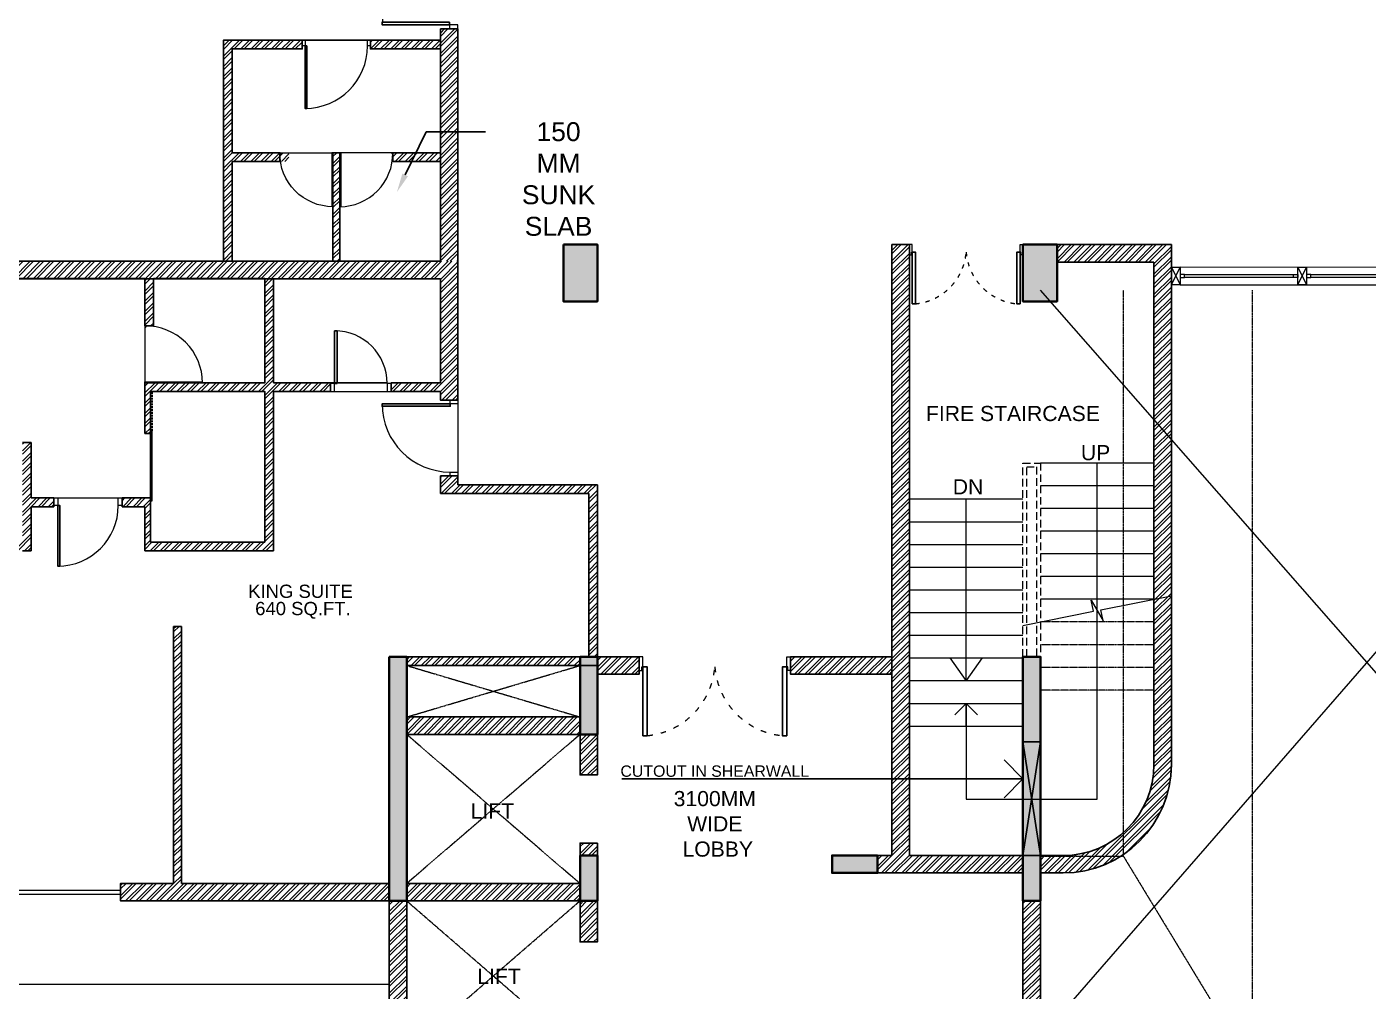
# Model space of a CAD drawing. Header units: millimetres. Extents: x 149548 to 2069915, y -1587483 to -1219800.
# Drawn here: x 1728651 to 1746368, y -1385203 to -1372463 of the extents above; entities that cross this region are included whole.
import ezdxf
from ezdxf import colors
from ezdxf.entities.mleader import LeaderData, LeaderLine
from ezdxf.math import Vec2, Vec3

# ---------------------------------------------------------------- set-up
doc = ezdxf.new("R2010")
doc.units = ezdxf.units.MM
doc.header["$MEASUREMENT"] = 0
for name, pattern in [('ACAD_ISO02W100', [15, 12, -3]), ('ACAD_ISO03W100', [30, 12, -18]), ('DASHED', [0.75, 0.5, -0.25]), ('HIDDEN', [0.375, 0.25, -0.125])]:
    doc.linetypes.add(name, pattern=pattern)
for name, color, linetype, lineweight in [('BRICK WALL_MOFA', 8, 'Continuous', 30), ('CONCRETE_MOFA', 230, 'Continuous', 40), ('DIMENSION_MOFA', 62, 'HIDDEN', 15), ('DOOR FRAME_MOFA', 42, 'Continuous', 15), ('DOOR SWING_MOFA', 49, 'ACAD_ISO03W100', 5), ('ELEV_09_MOFA', 37, 'Continuous', 9), ('ELEV_15_MOFA', 31, 'Continuous', 15), ('GLASS_MOFA', 4, 'Continuous', 5), ('NEW BLOCK WORK', 126, 'Continuous', 30), ('OVERHEAD LINES_MOFA', 252, 'ACAD_ISO02W100', 9), ('STAIRS_MOFA', 1, 'Continuous', 13), ('TEXT_MOFA', 222, 'Continuous', 18)]:
    doc.layers.add(name, color=color, linetype=linetype, lineweight=lineweight)
doc.layers.add('DOOR  MOFA', color=7, linetype='Continuous')
doc.layers.add('DOOR_MOFA', color=7, linetype='Continuous')
doc.layers.add('HATCH LIGHT_MOFA', color=7, linetype='Continuous', true_color=0xadadad)
doc.layers.add('HATCH SOLID_MOFA', color=7, linetype='Continuous', lineweight=5, true_color=0x9c9c9c)
doc.layers.add('HATCH_LIGHT_MOFA', color=7, linetype='Continuous', lineweight=5, true_color=0x5b5b5b)
doc.layers.add('WINDOW FRAME_MOFA', color=19, linetype='Continuous', lineweight=15, transparency=0.4)
doc.styles.add('1-100', font='arial.ttf', dxfattribs={"height": 400})
doc.styles.get("Standard").update_dxf_attribs({"font": 'arial.ttf'})
doc.dimstyles.new('DIM 1-100 1', dxfattribs={"dimtxt": 200, "dimasz": 100, "dimexe": 50, "dimexo": 50, "dimgap": 50, "dimtad": 1, "dimdec": 1, "dimrnd": 5, "dimzin": 0, "dimdsep": 46, "dimtxsty": 'Standard', "dimblk": 'ARCHTICK', "dimcen": 100, "dimdle": 100, "dimclrd": 256, "dimclre": 256, "dimclrt": 256, "dimadec": 0, "dimazin": 0, "dimtfac": 1, "dimtdec": 1, "dimtix": 1, "dimtofl": 0, "dimtmove": 1, "dimatfit": 3, "dimldrblk": 'OPEN90', "dimfxl": 1, "dimtolj": 1, "dimtzin": 0, "dimlwd": -1, "dimlwe": -1, "dimarcsym": 0})
doc.dimstyles.new('DIM 1-75', dxfattribs={"dimtxt": 150, "dimasz": 75, "dimexe": 100, "dimexo": 50, "dimgap": 25, "dimtad": 1, "dimdec": 0, "dimrnd": 5, "dimzin": 0, "dimdsep": 46, "dimtxsty": 'Standard', "dimblk": 'ARCHTICK', "dimblk1": 'OBLIQUE', "dimblk2": 'OBLIQUE', "dimcen": 0.09, "dimdle": 100, "dimclrd": 256, "dimclre": 256, "dimclrt": 256, "dimadec": 0, "dimazin": 0, "dimtfac": 1, "dimtdec": 3, "dimtix": 1, "dimtofl": 0, "dimtmove": 1, "dimatfit": 3, "dimldrblk": 'OPEN90', "dimfxl": 1, "dimtolj": 1, "dimtzin": 0, "dimlwd": -1, "dimlwe": -1, "dimarcsym": 0})
pattern_1 = [(45, (809291.075, -352668.9), (-67.351921, 67.351921), []), (45, (809335.98, -352668.9), (-67.351921, 67.351921), [])]
pattern_2 = [(45, (2077931.49, -1366866.46), (-67.35192, 67.35192), []), (45, (2077976.39, -1366866.46), (-67.35192, 67.35192), [])]
pattern_3 = [(45, (1740078.05, -1376495.465), (-67.3519, 67.3519), []), (45, (1740122.95, -1376495.465), (-67.3519, 67.3519), [])]

# ---------------------------------------------------------------- blocks, each defined once
blk = doc.blocks.new('zw$E70C-flat-2')
at = {"layer": 'HATCH_LIGHT_MOFA', "transparency": 33554687}
h = blk.add_hatch(color=256, dxfattribs=at)
h.dxf.hatch_style = 1
h.paths.add_polyline_path([(15070, -20625), (15520, -20625), (15520, -19875), (15070, -19875)])
h.paths.add_polyline_path([(15070, -8200), (15070, -8950), (15300, -8950), (15300, -8430), (15520, -8430), (15520, -8200)])
h.paths.add_polyline_path([(41740, -8200), (41740, -8950), (41970, -8950), (41970, -8430), (42190, -8430), (42190, -8200)])
h.paths.add_polyline_path([(33080, -8200), (33080, -8950), (32850, -8950), (32850, -8430), (32630, -8430), (32630, -8200)])
h.paths.add_polyline_path([(23960, -8200), (23960, -8950), (24190, -8950), (24190, -8430), (24410, -8430), (24410, -8200)])
h.paths.add_polyline_path([(33080, -26560), (33080, -25810), (32850, -25810), (32850, -26330), (32630, -26330), (32630, -26560)])
h.paths.add_polyline_path([(41740, -26560), (41740, -25810), (41970, -25810), (41970, -26330), (42190, -26330), (42190, -26560)])
h.paths.add_polyline_path([(23960, -26560), (23960, -25810), (24190, -25810), (24190, -26330), (24410, -26330), (24410, -26560)])
h.paths.add_polyline_path([(32850, -19875), (33080, -19875), (33080, -20625), (32850, -20625)])
h.paths.add_polyline_path([(41740, -19875), (41970, -19875), (41970, -20625), (41740, -20625)])
h.paths.add_polyline_path([(23960, -19875), (24190, -19875), (24190, -20625), (23960, -20625)])
h.paths.add_polyline_path([(41740, -14590), (41970, -14590), (41970, -15340), (41740, -15340)])
h.paths.add_polyline_path([(23960, -14590), (24190, -14590), (24190, -15340), (23960, -15340)])
h.paths.add_polyline_path([(32850, -14590), (33080, -14590), (33080, -15340), (32850, -15340)])
h = blk.add_hatch(color=256, dxfattribs=at)
h.dxf.hatch_style = 1
h.paths.add_polyline_path([(9000, -20625), (9450, -20625), (9450, -19875), (9000, -19875)])
h = blk.add_hatch(color=256, dxfattribs=at)
h.dxf.hatch_style = 1
h.paths.add_polyline_path([(6700, -25320), (6700, -28545), (6930, -28545), (6930, -25320)])
h = blk.add_hatch(color=256, dxfattribs=at)
h.dxf.hatch_style = 1
h.paths.add_polyline_path([(9220, -26345), (9450, -26345), (9450, -25320), (9220, -25320)])
h = blk.add_hatch(color=256, dxfattribs=at)
h.dxf.hatch_style = 1
h.paths.add_polyline_path([(15070, -25320), (15070, -28545), (15300, -28545), (15300, -25320)])
h = blk.add_hatch(color=256, dxfattribs=at)
h.dxf.hatch_style = 1
h.paths.add_polyline_path([(9220, -28545), (9450, -28545), (9450, -27945), (9220, -27945)])
h = blk.add_hatch(color=256, dxfattribs=at)
h.dxf.hatch_style = 1
h.paths.add_polyline_path([(12550, -27945), (12550, -28175), (13150, -28175), (13150, -27945)])
at = {"layer": 'CONCRETE_MOFA'}
for points in [[(9000, -19875), (9450, -19875), (9450, -20625), (9000, -20625), (9000, -19875)], [(15070, -19875), (15520, -19875), (15520, -20625), (15070, -20625), (15070, -19875)], [(6700, -25320), (6930, -25320), (6930, -28545), (6700, -28545), (6700, -25320)], [(9220, -25320), (9450, -25320), (9450, -26345), (9220, -26345), (9220, -25320)], [(15070, -25320), (15300, -25320), (15300, -28545), (15070, -28545), (15070, -25320)], [(9220, -27945), (9450, -27945), (9450, -28545), (9220, -28545), (9220, -27945)], [(13150, -27945), (13150, -28175), (12550, -28175), (12550, -27945), (13150, -27945)]]:
    blk.add_lwpolyline(points, dxfattribs=at)
blk = doc.blocks.new('gsoor')
at = {"layer": 'GLASS_MOFA'}
h = blk.add_hatch(color=256, dxfattribs=at)
h.dxf.hatch_style = 1
h.paths.add_polyline_path([(31700, 10299, 0.004445), (31688, 10299), (31688, 10287), (31700, 10287)])
h.paths.add_polyline_path([(31688, 9636), (31688, 9624), (31700, 9624), (31700, 9636)])
for p, q in [((31688, 10299), (31688, 9624)), ((31688, 10299), (31700, 10299)), ((31688, 10287), (31700, 10287)), ((31700, 10299), (31700, 10287)), ((31688, 9636), (31700, 9636)), ((31700, 9636), (32375, 9636)), ((31700, 9636), (31700, 9624)), ((31700, 9624), (32375, 9624))]:
    blk.add_line(p, q, dxfattribs=at)
blk.add_lwpolyline([(31688, 9636), (31700, 9636), (31700, 9624), (31688, 9624)], close=True, dxfattribs=at)
blk.add_arc((31700, 9624), 675, 0, 91.0186, dxfattribs=at)
blk = doc.blocks.new('ddr')
at = {"layer": 'DOOR FRAME_MOFA'}
for points in [[(373022, -188048), (373022, -187998), (372922, -187998), (372922, -188048)], [(373022, -188898), (373022, -188848), (372922, -188848), (372922, -188898)]]:
    blk.add_lwpolyline(points, close=True, dxfattribs=at)
at = {"layer": 'DOOR SWING_MOFA', "linetype": 'Continuous'}
blk.add_arc((372922, -188848), 800, 90, 180, dxfattribs=at)
at = {"layer": 'DOOR_MOFA'}
blk.add_lwpolyline([(372922, -188848), (372922, -188818), (372122, -188818), (372122, -188848)], close=True, dxfattribs=at)
blk = doc.blocks.new('DDRT')
at = {"layer": 'DOOR FRAME_MOFA'}
for points in [[(244199, -187367), (244149, -187367), (244149, -187267), (244199, -187267)], [(245349, -187367), (245299, -187367), (245299, -187267), (245349, -187267)]]:
    blk.add_lwpolyline(points, close=True, dxfattribs=at)
at = {"layer": 'DOOR SWING_MOFA', "linetype": 'Continuous'}
blk.add_arc((245299, -187267), 1100, 90, 180, dxfattribs=at)
at = {"layer": 'DOOR_MOFA'}
blk.add_lwpolyline([(245299, -187267), (245269, -187267), (245269, -186167), (245299, -186167)], close=True, dxfattribs=at)
blk = doc.blocks.new('_ArchTick')
at = {"color": 0, "linetype": 'ByBlock', "const_width": 0.15}
blk.add_lwpolyline([(-0.5, -0.5), (0.5, 0.5)], dxfattribs=at)
blk = doc.blocks.new('_Oblique')
at = {"color": 0, "linetype": 'ByBlock', "lineweight": -2}
blk.add_line((-0.5, -0.5), (0.5, 0.5), dxfattribs=at)
blk = doc.blocks.new('_Open90')
at = {"color": 0, "linetype": 'ByBlock', "lineweight": -2}
for p, q in [((-0.5, 0.5), (0, 0)), ((0, 0), (-1, 0)), ((0, 0), (-0.5, -0.5))]:
    blk.add_line(p, q, dxfattribs=at)
blk = doc.blocks.new('WINDOW CENTRAL AXIS')
at = {"layer": 'WINDOW FRAME_MOFA'}
for p, q in [((1240128, -1741480), (1240243, -1741250)), ((1240128, -1741250), (1240243, -1741480)), ((1241800, -1741480), (1241915, -1741250)), ((1241800, -1741250), (1241915, -1741480)), ((1243471, -1741480), (1243586, -1741250)), ((1243471, -1741250), (1243586, -1741480)), ((1245258, -1741481), (1245143, -1741251)), ((1245258, -1741251), (1245143, -1741481))]:
    blk.add_line(p, q, dxfattribs=at)
for points in [[(1240128, -1741480), (1240128, -1741250), (1240243, -1741250), (1240243, -1741480)], [(1240243, -1741480), (1245258, -1741481), (1245258, -1741251), (1240243, -1741250)], [(1241800, -1741480), (1241800, -1741250), (1241915, -1741250), (1241915, -1741480)], [(1245258, -1741481), (1245258, -1741251), (1245143, -1741251), (1245143, -1741481)], [(1240300, -1741345), (1240243, -1741345), (1240243, -1741386), (1240300, -1741386)], [(1241742, -1741345), (1241800, -1741345), (1241800, -1741386), (1241742, -1741386)], [(1241972, -1741345), (1241915, -1741345), (1241915, -1741386), (1241972, -1741386)], [(1243414, -1741345), (1243471, -1741345), (1243471, -1741386), (1243414, -1741386)], [(1243644, -1741345), (1243586, -1741345), (1243586, -1741386), (1243644, -1741386)], [(1245085, -1741345), (1245143, -1741345), (1245143, -1741386), (1245085, -1741386)]]:
    blk.add_lwpolyline(points, close=True, dxfattribs=at)
at = {"layer": 'WINDOW FRAME_MOFA', "elevation": 0}
blk.add_lwpolyline([(1243471, -1741480), (1243471, -1741250), (1243586, -1741250), (1243586, -1741480)], close=True, dxfattribs=at)
at = {"layer": 'WINDOW FRAME_MOFA'}
for points in [[(1240300, -1741345), (1241742, -1741345)], [(1241742, -1741386), (1240300, -1741386)], [(1241972, -1741345), (1243414, -1741345)], [(1243414, -1741386), (1241972, -1741386)], [(1243644, -1741345), (1245085, -1741345)], [(1245085, -1741386), (1243644, -1741386)]]:
    blk.add_lwpolyline(points, dxfattribs=at)
blk = doc.blocks.new('Dr 900')
at = {"layer": 'DOOR FRAME_MOFA'}
for points in [[(377670, -187105), (377720, -187105), (377720, -187205), (377670, -187205)], [(378520, -187105), (378570, -187105), (378570, -187205), (378520, -187205)]]:
    blk.add_lwpolyline(points, close=True, dxfattribs=at)
at = {"layer": 'DOOR SWING_MOFA', "linetype": 'Continuous'}
blk.add_arc((377720, -187205), 800, 270, 0, dxfattribs=at)
at = {"layer": 'DOOR_MOFA'}
blk.add_lwpolyline([(377720, -187205), (377750, -187205), (377750, -188005), (377720, -188005)], close=True, dxfattribs=at)
blk = doc.blocks.new('DDRR')
at = {"layer": 'DOOR FRAME_MOFA'}
for points in [[(387025, -179312), (387025, -179362), (386925, -179362), (386925, -179312)], [(387025, -180262), (387025, -180312), (386925, -180312), (386925, -180262)]]:
    blk.add_lwpolyline(points, close=True, dxfattribs=at)
at = {"layer": 'DOOR SWING_MOFA', "linetype": 'Continuous'}
blk.add_arc((386925, -179362), 900, 180, 270, dxfattribs=at)
at = {"layer": 'DOOR_MOFA'}
blk.add_lwpolyline([(386925, -179362), (386925, -179392), (386025, -179392), (386025, -179362)], close=True, dxfattribs=at)
blk = doc.blocks.new('DDRR55')
at = {"layer": 'DOOR FRAME_MOFA'}
for points in [[(385345, -179197), (385395, -179197), (385395, -179097), (385345, -179097)], [(386045, -179197), (386095, -179197), (386095, -179097), (386045, -179097)]]:
    blk.add_lwpolyline(points, close=True, dxfattribs=at)
at = {"layer": 'DOOR SWING_MOFA', "linetype": 'Continuous'}
blk.add_arc((385395, -179097), 650, 360, 90, dxfattribs=at)
at = {"layer": 'DOOR_MOFA'}
blk.add_lwpolyline([(385395, -179097), (385425, -179097), (385425, -178447), (385395, -178447)], close=True, dxfattribs=at)
blk = doc.blocks.new('blah blah blah1-flat-1')
at = {"layer": 'DOOR  MOFA'}
for points in [[(-1593, 20), (-1593, -730), (-1546, -730), (-1546, 20)], [(-27, 20), (-27, -730), (-74, -730), (-74, 20)]]:
    blk.add_lwpolyline(points, close=True, dxfattribs=at)
at = {"layer": 'DOOR FRAME_MOFA'}
for p, q in [((-1635, -20), (-1635, 130)), ((15, -20), (15, 130))]:
    blk.add_line(p, q, dxfattribs=at)
at = {"layer": 'DOOR FRAME_MOFA', "ltscale": 5}
for points in [[(-1605, 20), (-1593, 20), (-1593, 130), (-1635, 130)], [(-1635, -20), (-1605, -20), (-1605, 20)], [(15, -20), (-15, -20), (-15, 20), (-27, 20), (-27, 130), (15, 130)]]:
    blk.add_lwpolyline(points, dxfattribs=at)
at = {"layer": 'DOOR SWING_MOFA', "linetype": 'ACAD_ISO03W100', "ltscale": 5}
for centre, start, end in [((-1623, 82), 275.3904, 355.6632), ((3, 82), 184.3368, 264.6096)]:
    blk.add_arc(centre, 815, start, end, dxfattribs=at)

msp = doc.modelspace()

# ---------------------------------------------------------------- hatches: boundary and pattern name
at = {"layer": 'HATCH SOLID_MOFA'}
h = msp.add_hatch(dxfattribs=at)
h.set_pattern_fill('ANSI32', color=256, scale=10)
h.set_pattern_definition([(45, (1964477.8, -1366866.17), (-67.35192, 67.35192), []), (45, (1964522.7, -1366866.17), (-67.35192, 67.35192), [])])
h.paths.add_polyline_path([(1726738.04, -1371235.38), (1726518.04, -1371235.38), (1726518.04, -1371865.38), (1723438.04, -1371865.38), (1723438.04, -1371235.38), (1723208.04, -1371235.38), (1723208.04, -1372095.38), (1726738.04, -1372095.38)])
h.paths.add_polyline_path([(1724478.04, -1370635.38), (1723438.04, -1370635.38), (1723438.04, -1370865.38), (1724478.04, -1370865.38)])
h.paths.add_polyline_path([(1726968.04, -1370715.38), (1726968.04, -1370485.38), (1734343.04, -1370485.38), (1734343.04, -1371360.72), (1734343.04, -1371490.72), (1734113.04, -1371490.72), (1734113.04, -1370715.38)])
h.paths.add_polyline_path([(1724768.05, -1379754.89), (1724768.05, -1379639.89), (1725537.43, -1379639.89), (1725537.43, -1378069.89), (1725537.43, -1377954.89), (1727843.13, -1377954.89), (1727843.01, -1378069.89), (1725653.05, -1378069.89), (1725653.05, -1379639.89), (1726738.04, -1379639.89), (1726738.04, -1379754.89)])
h.paths.add_polyline_path([(1731248.04, -1375560.09), (1731248.04, -1372640.72), (1732288.18, -1372640.72), (1732288.18, -1372755.72), (1731963.04, -1372755.72), (1731363.04, -1372755.72), (1731363.04, -1374126.35), (1731963.04, -1374126.35), (1731963.04, -1374126.31), (1732113.04, -1374126.3), (1732113.04, -1374241.3), (1731363.69, -1374241.35), (1731363.93, -1374959.76), (1731363.91, -1374959.76), (1731363.91, -1374978.81), (1731363.94, -1374978.81), (1731364.13, -1375560.09)])
h.paths.add_polyline_path([(1726968.05, -1379384.89), (1726968.05, -1379269.89), (1728517.87, -1379269.89), (1728517.87, -1379270.07), (1728518.51, -1379270.07), (1728518.51, -1379269.89), (1728593.05, -1379269.89), (1728593.07, -1377954.89), (1728708.07, -1377954.89), (1728708.06, -1378687.44), (1729008.08, -1378687.44), (1729008.08, -1378802.44), (1728708.06, -1378802.44), (1728708.06, -1379385.07), (1728593.05, -1379384.89)])
h.paths.add_polyline_path([(1725478.04, -1370865.38), (1725478.04, -1370635.38), (1726518.04, -1370635.38), (1726518.04, -1370865.38)])
edge = h.paths.add_edge_path()
edge.add_line((1734113.04, -1375297.2), (1734113.04, -1375087.2))
edge.add_arc((1734108.27, -1375085.7), 5, 342.490961, 360)
edge.add_line((1734113.27, -1375085.7), (1734113.04, -1374901.01))
edge.add_line((1734113.04, -1374901.01), (1734113.04, -1373740.97))
edge.add_line((1734113.04, -1373740.97), (1734113.04, -1372875.15))
edge.add_line((1734113.04, -1372875.15), (1734113.04, -1372490.72))
edge.add_line((1734113.04, -1372490.72), (1734343.04, -1372490.72))
edge.add_line((1734343.04, -1372490.72), (1734343.04, -1375560.09))
edge.add_line((1734343.04, -1375560.09), (1734113.04, -1375560.09))
edge.add_line((1734113.04, -1375560.09), (1734113.04, -1375297.2))
h.paths.add_polyline_path([(1725538.05, -1375790.09), (1725538.05, -1375697.07), (1726518.04, -1375584.19), (1726518.04, -1375790.09)])
h.paths.add_polyline_path([(1725538.05, -1375697.07), (1725538.05, -1375560.09), (1726518.04, -1375560.09), (1726518.04, -1375584.19)])
h = msp.add_hatch(dxfattribs=at)
h.set_pattern_fill('ANSI32', color=256, scale=10)
h.set_pattern_definition([(45, (1602591.01, -1458632.155), (-67.35192, 67.35192), []), (45, (1602635.92, -1458632.155), (-67.35192, 67.35192), [])])
h.paths.add_polyline_path([(1733188.18, -1372640.72), (1733188.18, -1372755.72), (1734113.04, -1372755.72), (1734113.04, -1372640.72)])
h = msp.add_hatch(dxfattribs=at)
h.set_pattern_fill('ANSI32', color=256, scale=10)
h.set_pattern_definition(pattern_1)
h.paths.add_polyline_path([(1726739.28, -1375790.09), (1726969.28, -1375790.09), (1734343.04, -1375790.07), (1734343.05, -1377394.8), (1734113.05, -1377394.8), (1734113.05, -1377279.8), (1733463.05, -1377279.8), (1733463.05, -1377164.8), (1734113.05, -1377164.8), (1734113.05, -1375790.09), (1734342.9, -1375790.07), (1734343.05, -1375560.09), (1726968.04, -1375560.72), (1726968.04, -1373635.38), (1726738.04, -1373635.38)])
h = msp.add_hatch(dxfattribs=at)
h.set_pattern_fill('ANSI32', color=256, scale=10)
h.set_pattern_definition(pattern_2)
h.paths.add_polyline_path([(1732693.58, -1375560.09), (1732783.58, -1375560.09), (1732783.58, -1374126.3), (1732693.58, -1374126.3)])
h = msp.add_hatch(dxfattribs=at)
h.set_pattern_fill('ANSI32', color=256, scale=10)
h.set_pattern_definition([(45, (1602915.88, -1460117.73), (-67.35192, 67.35192), []), (45, (1602960.78, -1460117.73), (-67.35192, 67.35192), [])])
h.paths.add_polyline_path([(1733484.12, -1374241.3), (1733484.12, -1374126.3), (1734113.04, -1374126.3), (1734113.04, -1374241.3)])
at = {"layer": 'HATCH SOLID_MOFA', "transparency": 33554687}
h = msp.add_hatch(dxfattribs=at)
h.set_pattern_fill('ANSI32', color=256, scale=10)
h.set_pattern_definition(pattern_3)
h.paths.add_polyline_path([(1736737.99, -1380785.38), (1736188.04, -1380785.38), (1736188.04, -1381015.38), (1736737.99, -1381015.38)])
h.paths.add_polyline_path([(1740308.05, -1375340.38), (1740078.05, -1375340.38), (1740078.03, -1383410.38), (1739888.04, -1383410.38), (1739888.04, -1383640.38), (1741808.04, -1383640.38), (1741808.04, -1383410.38), (1740308.04, -1383410.38)])
h.paths.add_polyline_path([(1739288.04, -1381015.38), (1740078.04, -1381015.38), (1740078.04, -1380785.38), (1738738.04, -1380785.38), (1738738.04, -1381015.38)])
h = msp.add_hatch(dxfattribs=at)
h.set_pattern_fill('ANSI32', color=256, scale=10)
h.set_pattern_definition(pattern_3)
edge = h.paths.add_edge_path()
edge.add_line((1743768.04, -1382210.38), (1743768.04, -1375340.38))
edge.add_line((1743768.04, -1375340.38), (1742258.04, -1375340.38))
edge.add_line((1742258.04, -1375340.38), (1742258.04, -1375570.37))
edge.add_line((1742258.04, -1375570.37), (1743538.04, -1375564.33))
edge.add_line((1743538.04, -1375564.33), (1743538.04, -1382210.38))
edge.add_arc((1742338.04, -1382210.38), 1200, -89.999438, 0.00002, ccw=False)
edge.add_line((1742338.05, -1383410.38), (1742038.04, -1383410.38))
edge.add_line((1742038.04, -1383410.38), (1742038.04, -1383640.38))
edge.add_line((1742038.04, -1383640.38), (1742338.06, -1383640.38))
edge.add_arc((1742338.04, -1382210.38), 1430, 270.000513, 360.000007)
at = {"layer": 'HATCH SOLID_MOFA'}
h = msp.add_hatch(dxfattribs=at)
h.set_pattern_fill('ANSI32', color=256, scale=10)
h.set_pattern_definition([(45, (1599610.91, -1463041.23), (-67.35192, 67.35192), []), (45, (1599655.81, -1463041.23), (-67.35192, 67.35192), [])])
h.paths.add_polyline_path([(1731793.05, -1377279.8), (1730283.07, -1377279.8), (1730283.07, -1377837.44), (1730208.07, -1377837.44), (1730208.07, -1377164.8), (1731793.05, -1377164.8), (1731793.05, -1375789.79), (1731908.05, -1375789.79), (1731908.05, -1377164.8), (1732663.05, -1377164.8), (1732663.05, -1377279.8), (1731908.05, -1377279.8), (1731908.05, -1379385.09), (1730208.07, -1379385.09), (1730208.11, -1378802.44), (1729908.08, -1378802.44), (1729908.08, -1378687.44), (1730283.07, -1378687.44), (1730283.07, -1379270.09), (1731793.05, -1379270.09)])
h.paths.add_polyline_path([(1730208.07, -1376414.8), (1730323.17, -1376414.8), (1730323.17, -1375790.42), (1730208.07, -1375790.43)])
h = msp.add_hatch(dxfattribs=at)
h.set_pattern_fill('ANSI32', color=256, scale=10)
h.set_pattern_definition(pattern_2)
h.paths.add_polyline_path([(1729888.7, -1384009.78), (1729888.7, -1383779.89), (1730289.27, -1383779.94), (1730589.35, -1383780.09), (1730589.35, -1380384.73), (1730691.61, -1380384.73), (1730691.61, -1383780.09), (1733438.04, -1383780.09), (1733438.04, -1384010.09), (1730073.04, -1384009.83)])
h.paths.add_polyline_path([(1734113.05, -1378629.8), (1734113.05, -1378394.8), (1734343.05, -1378394.8), (1734343.05, -1378514.8), (1736188.05, -1378514.8), (1736188.05, -1380785.38), (1736073.05, -1380785.38), (1736073.05, -1378629.8)])
h = msp.add_hatch(dxfattribs=at)
h.set_pattern_fill('ANSI32', color=256, scale=10)
h.set_pattern_definition(pattern_1)
h.paths.add_polyline_path([(1735588.04, -1385995.38), (1735588.04, -1386225.38), (1734038.04, -1386225.38), (1734038.04, -1385995.38)])
h.paths.add_polyline_path([(1735958.04, -1380785.38), (1733668.04, -1380785.38), (1733668.04, -1380900.38), (1735958.04, -1380900.38)])
h.paths.add_polyline_path([(1736188.04, -1384010.38), (1735958.04, -1384010.38), (1735958.04, -1384552.88), (1736188.04, -1384552.88)])
h.paths.add_polyline_path([(1736188.04, -1385452.88), (1736188.04, -1385995.38), (1735958.04, -1385995.38), (1735958.04, -1385452.88)])
h.paths.add_polyline_path([(1736188.04, -1381810.38), (1736188.04, -1382345.38), (1735958.04, -1382345.38), (1735958.04, -1381810.38)])
h.paths.add_polyline_path([(1736188.04, -1383245.38), (1736188.04, -1383410.38), (1735958.04, -1383410.38), (1735958.04, -1383245.38)])
h.paths.add_polyline_path([(1735958.04, -1384010.38), (1735958.04, -1383780.38), (1733668.04, -1383780.38), (1733668.04, -1384010.38)])
h.paths.add_polyline_path([(1733668.04, -1381580.38), (1735958.04, -1381580.38), (1735958.04, -1381810.38), (1733668.04, -1381810.38)])
h.paths.add_polyline_path([(1733438.04, -1384010.38), (1733438.04, -1385995.38), (1733668.04, -1385995.38), (1733668.04, -1384010.38)])
h = msp.add_hatch(dxfattribs=at)
h.set_pattern_fill('ANSI32', color=256, scale=10)
h.set_pattern_definition(pattern_1)
h.paths.add_polyline_path([(1742038.04, -1385995.38), (1742038.04, -1385815.38), (1742038.04, -1384461.02), (1742038.04, -1384010.38), (1741808.04, -1384010.38), (1741808.04, -1385995.38)])

# ---------------------------------------------------------------- linework, layer by layer
msp.add_line((1732288.18, -1372640.72), (1733188.18, -1372640.72))
at = {"layer": 'BRICK WALL_MOFA'}
for p, q in [((1734113.04, -1372875.15), (1734113.04, -1372490.72)), ((1734113.04, -1372490.72), (1734343.04, -1372490.72)), ((1734343.04, -1372490.72), (1734343.04, -1375790.07)), ((1734113.04, -1374126.3), (1734113.04, -1372675.72)), ((1734113.04, -1375560.72), (1734113.04, -1373160.72)), ((1733513.04, -1374126.3), (1734113.04, -1374126.3)), ((1734113.04, -1374241.3), (1733513.04, -1374241.3)), ((1726968.04, -1375560.72), (1734113.04, -1375560.72)), ((1726968.04, -1375560.72), (1734113.04, -1375560.72)), ((1734343.05, -1375560.09), (1734343.05, -1377394.8)), ((1730208.06, -1375790.24), (1726738.04, -1375790.39)), ((1734113.05, -1375790.74), (1726738.04, -1375790.74)), ((1730208.07, -1375789.8), (1726968.05, -1375790.09)), ((1730208.16, -1376414.8), (1730208.07, -1375789.8)), ((1731793.04, -1375790.18), (1730323.16, -1375790.24)), ((1731793.05, -1375789.79), (1730323.17, -1375789.79)), ((1730323.17, -1375789.79), (1730323.17, -1376414.8)), ((1731793.05, -1375790.09), (1731793.05, -1377164.8)), ((1734113.04, -1375790.09), (1731908.04, -1375790.18)), ((1734113.05, -1375790.09), (1731908.05, -1375790.09)), ((1731908.05, -1375790.09), (1731908.05, -1377164.8)), ((1730208.16, -1376414.8), (1730323.17, -1376414.8)), ((1731793.05, -1377164.8), (1730208.07, -1377164.8)), ((1730208.07, -1377279.8), (1730208.07, -1377164.8)), ((1732663.05, -1377164.8), (1731908.05, -1377164.8)), ((1732663.05, -1377279.8), (1732663.05, -1377164.8)), ((1730208.07, -1377279.8), (1730208.07, -1377837.44)), ((1731793.05, -1377279.8), (1730283.07, -1377279.8)), ((1730283.07, -1377279.8), (1730283.07, -1377837.44)), ((1731793.05, -1379270.09), (1731793.05, -1377279.8)), ((1732663.05, -1377279.8), (1731908.05, -1377279.8)), ((1731908.05, -1379385.09), (1731908.05, -1377279.8)), ((1730283.07, -1377837.44), (1730208.07, -1377837.44)), ((1728593.07, -1377954.89), (1728708.07, -1377954.89)), ((1728708.07, -1377954.89), (1728708.06, -1378687.44)), ((1734343.05, -1378394.8), (1734113.05, -1378394.8)), ((1734113.05, -1378394.8), (1734113.05, -1378629.8)), ((1734343.05, -1378394.8), (1734343.05, -1378514.8)), ((1728708.06, -1378687.44), (1729008.08, -1378687.44)), ((1729008.08, -1378687.44), (1729008.08, -1378802.44)), ((1729908.08, -1378687.44), (1730208.11, -1378687.44)), ((1729908.08, -1378687.44), (1729908.08, -1378802.44)), ((1730208.07, -1378687.44), (1730283.07, -1378687.44)), ((1730283.07, -1379270.09), (1730283.07, -1378687.44)), ((1734113.05, -1378629.8), (1736073.05, -1378629.8)), ((1736073.05, -1378629.8), (1736073.05, -1380785.09)), ((1728708.06, -1378802.44), (1729008.08, -1378802.44)), ((1728708.06, -1378802.44), (1728708.06, -1379385.07)), ((1729908.08, -1378802.44), (1730208.11, -1378802.44)), ((1730208.07, -1379269.99), (1730208.07, -1378802.44)), ((1730208.07, -1379269.99), (1730208.07, -1379385.09)), ((1731793.05, -1379270.09), (1730283.07, -1379270.09)), ((1728708.06, -1379385.07), (1728593.05, -1379384.89)), ((1730208.07, -1379385.09), (1731908.05, -1379385.09)), ((1730691.61, -1380384.73), (1730691.61, -1383780.09)), ((1733438.05, -1383780.09), (1733438.05, -1380785.09)), ((1733668.05, -1380900.09), (1736188.05, -1380900.09)), ((1733668.05, -1384010.1), (1733668.05, -1380900.09)), ((1730691.61, -1383780.09), (1733438.05, -1383780.09)), ((1733438.04, -1384010.38), (1735958.04, -1384010.38))]:
    msp.add_line(p, q, dxfattribs=at)
for points in [[(1734113.04, -1374241.3), (1734113.04, -1375560.72), (1731364.13, -1375560.72), (1731363.69, -1374241.35), (1731993.04, -1374241.3), (1731993.04, -1374126.3), (1731363.04, -1374126.35), (1731363.31, -1372755.72), (1732288.18, -1372755.72), (1732288.18, -1372640.72), (1731248.04, -1372640.72), (1731248.04, -1375564.01)], [(1734113.04, -1372640.72), (1733188.18, -1372640.72), (1733188.18, -1372755.72), (1734113.04, -1372755.72)], [(1734343.05, -1377394.8), (1734113.05, -1377394.8), (1734113.05, -1377279.8), (1733463.05, -1377279.8), (1733463.05, -1377164.8), (1734113.05, -1377164.8), (1734113.05, -1375790.09)], [(1734343.05, -1378514.8), (1736188.05, -1378514.8), (1736188.05, -1380900.09)], [(1733668.05, -1384010.1), (1729888.7, -1384009.83), (1729888.7, -1383779.83), (1730589.35, -1383780.09), (1730589.35, -1380384.73)], [(1730589.35, -1380384.73), (1730691.61, -1380384.73)], [(1733438.05, -1380785.09), (1736073.05, -1380785.09)], [(1736188.04, -1380785.38), (1736737.99, -1380785.38), (1736737.99, -1381015.38), (1736188.04, -1381015.38)], [(1740078.04, -1380785.38), (1739288.04, -1380785.38), (1738738.04, -1380785.38), (1738738.04, -1381015.37), (1740078.04, -1381015.38)]]:
    msp.add_lwpolyline(points, dxfattribs=at)
for points in [[(1732693.58, -1375560.72), (1732783.58, -1375560.72), (1732783.58, -1374126.3), (1732693.58, -1374126.3)], [(1734113.04, -1374241.3), (1733484.12, -1374241.3), (1733484.12, -1374126.3), (1734113.04, -1374126.3)], [(1740308.04, -1375340.38), (1740078.05, -1375340.38), (1740078.03, -1383410.38), (1739888.04, -1383410.38), (1739888.04, -1383640.38), (1741808.04, -1383640.38), (1741808.04, -1383410.38), (1740308.05, -1383410.38)], [(1735958.04, -1380785.38), (1733668.04, -1380785.38), (1733668.04, -1380900.38), (1735958.04, -1380900.38)], [(1733668.04, -1381580.38), (1735958.04, -1381580.38), (1735958.04, -1381810.38), (1733668.04, -1381810.38)], [(1736188.04, -1381810.38), (1736188.04, -1382345.38), (1735958.04, -1382345.38), (1735958.04, -1381810.38)], [(1736188.04, -1383245.38), (1736188.04, -1383410.38), (1735958.04, -1383410.38), (1735958.04, -1383245.38)], [(1735958.04, -1384010.38), (1735958.04, -1383780.38), (1733668.04, -1383780.38), (1733668.04, -1384010.38)], [(1733438.04, -1384010.38), (1733438.04, -1385995.38), (1733668.04, -1385995.38), (1733668.04, -1384010.38)], [(1736188.04, -1384010.38), (1735958.04, -1384010.38), (1735958.04, -1384552.88), (1736188.04, -1384552.88)], [(1741808.04, -1385995.38), (1742038.04, -1385995.38), (1742038.04, -1384010.38), (1741808.04, -1384010.38)]]:
    msp.add_lwpolyline(points, close=True, dxfattribs=at)
msp.add_lwpolyline([(1743538.04, -1375570.38), (1743538.04, -1382210.38, -0.41421071), (1742338.05, -1383410.38), (1742038.04, -1383410.38), (1742038.04, -1383640.38), (1742338.06, -1383640.38, 0.41421091), (1743768.04, -1382210.38), (1743768.04, -1375340.38), (1742258.04, -1375340.38), (1742258.04, -1375570.37)], format="xyb", close=True, dxfattribs=at)
at = {"layer": 'ELEV_09_MOFA', "linetype": 'ACAD_ISO02W100', "ltscale": 0.05}
for p, q in [((1743138.04, -1383425.38), (1743138.04, -1375940.38)), ((1744838.04, -1386225.38), (1744838.04, -1375940.38)), ((1743138.04, -1383425.38), (1742038.04, -1383425.38)), ((1743138.04, -1383425.38), (1744838.04, -1386225.38))]:
    msp.add_line(p, q, dxfattribs=at)
at = {"layer": 'ELEV_09_MOFA'}
msp.add_line((1722851.04, -1385110.38), (1733438.04, -1385110.38), dxfattribs=at)
at = {"layer": 'ELEV_15_MOFA'}
for p, q in [((1732663.05, -1377279.8), (1733413.05, -1377279.8)), ((1734343.05, -1377394.8), (1734343.05, -1378394.8)), ((1730283.07, -1378216.53), (1730283.07, -1377799.8)), ((1730283.07, -1377799.8), (1730307.07, -1377799.8)), ((1730307.07, -1378725.09), (1730307.07, -1377799.8)), ((1730283.07, -1378282.01), (1730283.07, -1378242.88)), ((1730307.07, -1378262.44), (1730283.07, -1378262.44)), ((1730283.07, -1378695.09), (1730283.07, -1378308.35)), ((1729008.08, -1378687.44), (1729908.08, -1378687.44)), ((1730283.07, -1378725.09), (1730307.07, -1378725.09))]:
    msp.add_line(p, q, dxfattribs=at)
for points in [[(1730283.07, -1378242.88), (1730290.69, -1378242.88), (1730290.69, -1378216.53), (1730283.07, -1378216.53)], [(1730283.07, -1378282.01), (1730290.69, -1378282.01), (1730290.69, -1378308.35), (1730283.07, -1378308.35)]]:
    msp.add_lwpolyline(points, dxfattribs=at)
at = {"layer": 'GLASS_MOFA'}
for p, q in [((1727488.7, -1383870.1), (1729888.7, -1383870.1)), ((1727488.7, -1383920.1), (1729888.7, -1383920.1))]:
    msp.add_line(p, q, dxfattribs=at)
at = {"layer": 'HATCH LIGHT_MOFA'}
msp.add_line((1733413.05, -1377164.8), (1732663.05, -1377164.8), dxfattribs=at)
at = {"layer": 'HATCH LIGHT_MOFA', "linetype": 'DASHED', "ltscale": 50}
msp.add_line((1730307.07, -1377799.8), (1730307.07, -1377279.8), dxfattribs=at)
at = {"layer": 'HATCH LIGHT_MOFA'}
msp.add_lwpolyline([(1730283.07, -1377279.8), (1731793.05, -1377279.8), (1731793.05, -1379270.09), (1730283.07, -1379270.09)], close=True, dxfattribs=at)
at = {"layer": 'HATCH_LIGHT_MOFA', "linetype": 'DASHED', "ltscale": 0.5}
for p, q in [((1733668.04, -1381580.38), (1735958.04, -1380900.38)), ((1733668.04, -1380900.38), (1735958.04, -1381580.38)), ((1735958.04, -1381810.38), (1733668.04, -1383780.38)), ((1733668.04, -1381810.38), (1735958.04, -1383780.38)), ((1735958.04, -1384010.38), (1733668.04, -1385995.38)), ((1733668.04, -1384010.38), (1735958.04, -1385995.38))]:
    msp.add_line(p, q, dxfattribs=at)
at = {"layer": 'HATCH_LIGHT_MOFA'}
msp.add_lwpolyline([(1741807.46, -1380371.11), (1742739.02, -1380184.8), (1742709.6, -1380037.71), (1742866.49, -1380312.28), (1742837.07, -1380165.19), (1743768.63, -1379978.88)], dxfattribs=at)
at = {"layer": 'NEW BLOCK WORK'}
for p, q in [((1741808.04, -1381910.38), (1742038.04, -1383410.38)), ((1741808.04, -1383410.38), (1742038.04, -1381910.38))]:
    msp.add_line(p, q, dxfattribs=at)
msp.add_lwpolyline([(1742038.04, -1383410.38), (1741808.04, -1383410.38), (1741808.04, -1381910.38), (1742038.04, -1381910.38)], close=True, dxfattribs=at)
at = {"layer": 'OVERHEAD LINES_MOFA', "linetype": 'Continuous', "ltscale": 0.5}
for p, q in [((1742038.04, -1385815.38), (1750698.04, -1375870.38)), ((1750698.04, -1385815.38), (1742038.04, -1375940.38))]:
    msp.add_line(p, q, dxfattribs=at)
at = {"layer": 'STAIRS_MOFA'}
for p, q in [((1743538.04, -1378225.46), (1742038.04, -1378225.46)), ((1743538.04, -1378525.46), (1742038.04, -1378525.46)), ((1740308.04, -1378700.71), (1741808.04, -1378700.71)), ((1743538.04, -1378825.46), (1742038.04, -1378825.46)), ((1740308.04, -1379000.71), (1741808.04, -1379000.71)), ((1743538.04, -1379125.46), (1742038.04, -1379125.46)), ((1740308.04, -1379300.71), (1741808.04, -1379300.71)), ((1743538.04, -1379425.46), (1742038.04, -1379425.46)), ((1740308.04, -1379600.71), (1741808.04, -1379600.71)), ((1743538.04, -1379725.46), (1742038.04, -1379725.46)), ((1740308.04, -1379900.71), (1741808.04, -1379900.71)), ((1743538.04, -1380025.46), (1742038.04, -1380025.46)), ((1740308.04, -1380200.71), (1741808.04, -1380200.71)), ((1740308.04, -1380500.71), (1741808.04, -1380500.71)), ((1740308.04, -1380800.71), (1741808.04, -1380800.71)), ((1740308.04, -1381100.71), (1741808.04, -1381100.71)), ((1740308.04, -1381400.71), (1741808.04, -1381400.71)), ((1740308.04, -1381700.71), (1741808.04, -1381700.71)), ((1743768.04, -1381910.38), (1743768.04, -1381910.38)), ((1742038.04, -1384310.38), (1742038.04, -1384461.02)), ((1742038.04, -1384461.02), (1742038.04, -1385815.38))]:
    msp.add_line(p, q, dxfattribs=at)
at = {"layer": 'STAIRS_MOFA', "linetype": 'DASHED', "ltscale": 0.5}
for p, q in [((1743538.04, -1380325.46), (1742038.04, -1380325.46)), ((1743538.04, -1380625.46), (1742038.04, -1380625.46)), ((1743538.04, -1380925.46), (1742038.04, -1380925.46)), ((1743538.04, -1381225.46), (1742038.04, -1381225.46))]:
    msp.add_line(p, q, dxfattribs=at)
at = {"layer": 'STAIRS_MOFA', "linetype": 'DASHED', "ltscale": 200}
for points in [[(1741808.04, -1380785.38), (1741808.04, -1378225.46), (1742038.04, -1378225.46), (1742038.04, -1380785.38)], [(1741858.04, -1380785.38), (1741858.04, -1378275.46), (1741988.04, -1378275.46), (1741988.04, -1380785.38)]]:
    msp.add_lwpolyline(points, dxfattribs=at)

# ---------------------------------------------------------------- block references
at = {"xscale": 1.111111111111111, "yscale": 1.111111111111111, "zscale": 1.111111111111111}
msp.add_blockref('ddr', (1319874.09, -1162604.12), dxfattribs=at)
at = {"xscale": 0.7500000000000242, "yscale": 0.7500000000000242, "zscale": 0.7500000000000242, "rotation": 180}
msp.add_blockref('DDRT', (1916299.8, -1513166.33), dxfattribs=at)
msp.add_blockref('Dr 900', (1351338.04, -1191582.57))
at = {"layer": 'DIMENSION_MOFA'}
msp.add_blockref('zw$E70C-flat-2', (1726738.04, -1355465.38), dxfattribs=at)
for p, xscale, yscale, zscale in [((1741794.4, -1375458.56), 0.9090886377735825, 0.9090886377735825, 0.9090886377735825), ((1738719.86, -1380942.96), 1.212155302550812, 1.212155302550812, 1.212155302550812)]:
    msp.add_blockref('blah blah blah1-flat-1', p, dxfattribs=dict(at, xscale=xscale, yscale=yscale, zscale=zscale))
at = {"layer": 'DOOR FRAME_MOFA'}
msp.add_blockref('WINDOW CENTRAL AXIS', (503640.15, 365610.19), dxfattribs=at)
at = {"layer": 'GLASS_MOFA', "yscale": 1.037833221109101, "zscale": 1.037833221109101}
for p, xscale, rotation in [((1742681.74, -1341239.64), -1.037833221109101, 89.99999999999957), ((1722795.42, -1341239.64), 1.037833221109101, 270.0000000000002)]:
    msp.add_blockref('gsoor', p, dxfattribs=dict(at, xscale=xscale, rotation=rotation))
at = {"layer": 'GLASS_MOFA', "xscale": 1.109869080477859, "yscale": 1.109869080477859, "zscale": 1.109869080477859}
msp.add_blockref('gsoor', (1695038.76, -1387846.23), dxfattribs=at)
at = {"layer": 'HATCH LIGHT_MOFA', "xscale": 1.066666666666656, "yscale": 1.066666666666656, "zscale": 1.066666666666656}
msp.add_blockref('DDRR55', (1321628.19, -1186136.09), dxfattribs=at)
at = {"layer": 'HATCH LIGHT_MOFA'}
msp.add_blockref('DDRR', (1347317.87, -1198082.57), dxfattribs=at)

# ---------------------------------------------------------------- texts
at = {"layer": 'NEW BLOCK WORK', "insert": (1738982.86, -1382372.88), "char_height": 150, "attachment_point": 9}
msp.add_mtext('CUTOUT IN SHEARWALL', dxfattribs=at)
at = {"layer": 'TEXT_MOFA', "style": '1-100', "oblique": 0}
for s, p in [('KING SUITE', (1731574.04, -1380006.57)), ('640 SQ.FT.', (1731666.65, -1380234.74))]:
    msp.add_text(s, height=174.747, rotation=359.944685, dxfattribs=at).set_placement(p)
at = {"layer": 'TEXT_MOFA', "char_height": 200, "attachment_point": 3, "rotation": 0.000008, "style": '1-100'}
for s, width, insert in [('\\pxqc;FIRE STAIRCASE', 5188.2274, (1744269.93, -1377471.1)), ('UP', 404.635, (1742961.38, -1377988.29))]:
    msp.add_mtext_dynamic_manual_height_columns(s, width=width, gutter_width=750, heights=[0], dxfattribs=dict(at, insert=insert))
at = {"layer": 'TEXT_MOFA', "insert": (1740881.03, -1378439.26), "char_height": 200, "attachment_point": 1, "style": '1-100'}
msp.add_mtext_dynamic_manual_height_columns('DN', width=404.635, gutter_width=750, heights=[0], dxfattribs=at)
at = {"layer": 'TEXT_MOFA', "char_height": 200, "attachment_point": 1, "style": '1-100'}
for s, insert, width in [('\\pxqc;3100MM\\PWIDE\\P LOBBY', (1736188.04, -1382558.71), 3100), ('LIFT', (1734511.83, -1382722.41), 5188.2274), ('LIFT', (1734601.6, -1384906.29), 5188.2274)]:
    msp.add_mtext(s, dxfattribs=dict(at, insert=insert, width=width))

# ---------------------------------------------------------------- leaders
at = {"layer": 'HATCH_LIGHT_MOFA'}
for points, override in [([(1741058.04, -1381400.71), (1741058.04, -1382664.13), (1742788.04, -1382664.13), (1742788.04, -1378225.46)], {"dimasz": 300}), ([(1741058.04, -1381100.71), (1741058.04, -1378700.71)], {"dimasz": 300, "dimldrblk": 'Open90'})]:
    msp.add_leader(points, dimstyle='DIM 1-100 1', override=override, dxfattribs=at)
at = {"layer": 'NEW BLOCK WORK', "annotation_type": 0, "has_hookline": 1, "hookline_direction": 1, "text_width": 2473.67}
msp.add_leader([(1741808.04, -1382397.88), (1739007.86, -1382397.88)], dimstyle='DIM 1-75', override={"dimasz": 500}, dxfattribs=at)
at = {"layer": 'TEXT_MOFA'}
ml = msp.add_multileader_mtext('Standard', dxfattribs=at)
ml.set_content('150 MM ^JSUNK SLAB', color=256)
ml.set_leader_properties()
ml.build(insert=Vec2(0, 0))
ml.multileader.update_dxf_attribs({"text_top_attachment_type": 0, "text_bottom_attachment_type": 0, "dogleg_length": 2, "arrow_head_size": 250})
ctx = ml.context
ctx.base_point, ctx.char_height, ctx.arrow_head_size, ctx.landing_gap_size, ctx.plane_origin = Vec3(1734710.54, -1373850.63), 250, 250, 0.4, Vec3(1738156.82, -1374120.91)
ctx.text_align_type = 1
notes = []
notes.append((ctx, [(0, (1, 1, 0), (1733923.8, -1373850.63), (1, 0), 786.73, [(0, [(1733539.18, -1374644.9)], 256, [])])]))
ctx.mtext.insert, ctx.mtext.width, ctx.mtext.alignment, ctx.mtext.flow_direction = Vec3(1735674.02, -1373722.99), 14.3605, 2, 5
for ctx, leaders in notes:
    for number, flags, end, landing, length, lines in leaders:
        leader = LeaderData()
        leader.index, (leader.has_last_leader_line, leader.has_dogleg_vector, leader.attachment_direction) = number, flags
        leader.last_leader_point, leader.dogleg_vector, leader.dogleg_length = Vec3(end), Vec3(landing), length
        for number, points, colour, breaks in lines:
            line = LeaderLine()
            line.index, line.vertices, line.color, line.breaks = number, Vec3.list(points), colors.encode_raw_color(colour), breaks
            leader.lines.append(line)
        ctx.leaders.append(leader)

doc.saveas('drawing.dxf')
